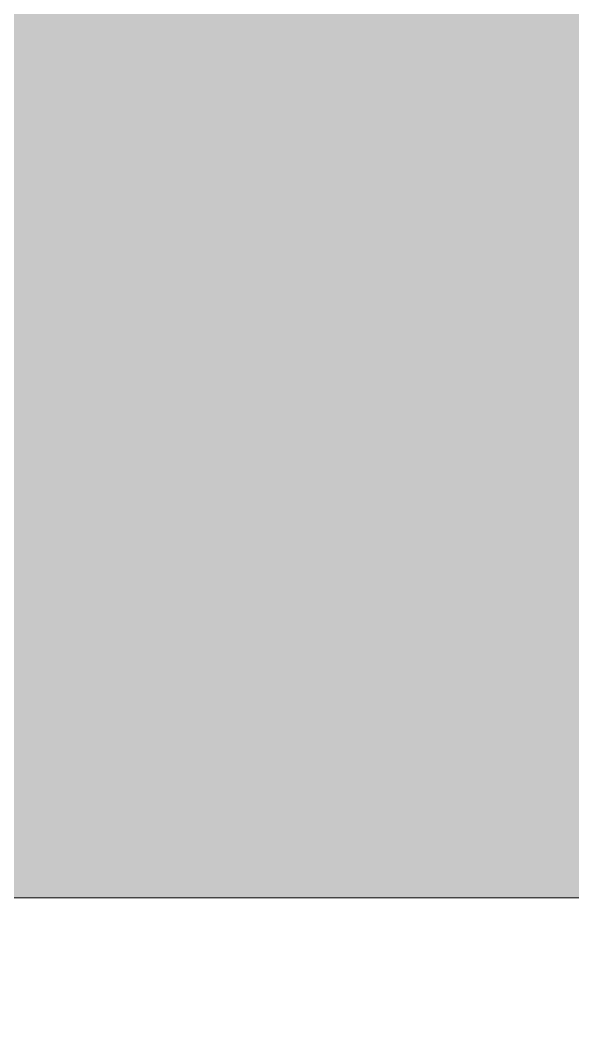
# Model space of a CAD drawing. Header units: inches. Extents: x -4110 to -1807, y 9775 to 11251.
# Drawn here: x -3851.969 to -3851.8955, y 10133.5721 to 10133.7062 of the extents above; entities that cross this region are included whole.
import ezdxf

# ---------------------------------------------------------------- set-up
doc = ezdxf.new("R2010")
doc.units = ezdxf.units.IN
doc.header["$MEASUREMENT"] = 0
for name, color, linetype, lineweight in [('0-1', 7, 'Continuous', 5), ('0-3', 7, 'Continuous', 9), ('A-DETL-GENF-HDLN-2', 1, 'Continuous', 18), ('A-WALL-1', 8, 'Continuous', 5)]:
    doc.layers.add(name, color=color, linetype=linetype, lineweight=lineweight)

# ---------------------------------------------------------------- blocks, each defined once
blk = doc.blocks.new('Door-Sliding-Marvin-2_Panel_Patio_Door-Essential - MARVIN ESSENTIAL SLIDING - 6_-0_X6_-10_ - 3RD FLOOR-3344819-ENLARGED RCP - 3RD FLOOR PLAN - WEST')
at = {"layer": 'A-DETL-GENF-HDLN-2'}
blk.add_line((-35.0625, -4.1875), (-35.0625, -0.21875), dxfattribs=at)
blk = doc.blocks.new('CTR - 1st Phase - Shell_rvt-1-ENLARGED RCP - 3RD FLOOR PLAN - WEST')
at = {"layer": 'A-WALL-1'}
blk.add_hatch(color=256, dxfattribs=at).paths.add_polyline_path([(-3855.84874, 10132.9019), (-3855.81749, 10132.9019), (-3855.81749, 10133.5894), (-3851.84874, 10133.5894), (-3851.84874, 10203.7144), (-3855.81749, 10203.7144), (-3855.81749, 10204.4019), (-3855.84874, 10204.4019), (-3855.84874, 10133.5894)], flags=0)
at = {"layer": '0-3', "rotation": 89.99999999999991}
blk.add_blockref('Door-Sliding-Marvin-2_Panel_Patio_Door-Essential - MARVIN ESSENTIAL SLIDING - 6_-0_X6_-10_ - 3RD FLOOR-3344819-ENLARGED RCP - 3RD FLOOR PLAN - WEST', (-3856.03624, 10168.6519), dxfattribs=at)

msp = doc.modelspace()

# ---------------------------------------------------------------- block references
at = {"layer": '0-1'}
msp.add_blockref('CTR - 1st Phase - Shell_rvt-1-ENLARGED RCP - 3RD FLOOR PLAN - WEST', (0, 0), dxfattribs=at)

doc.saveas('drawing.dxf')
